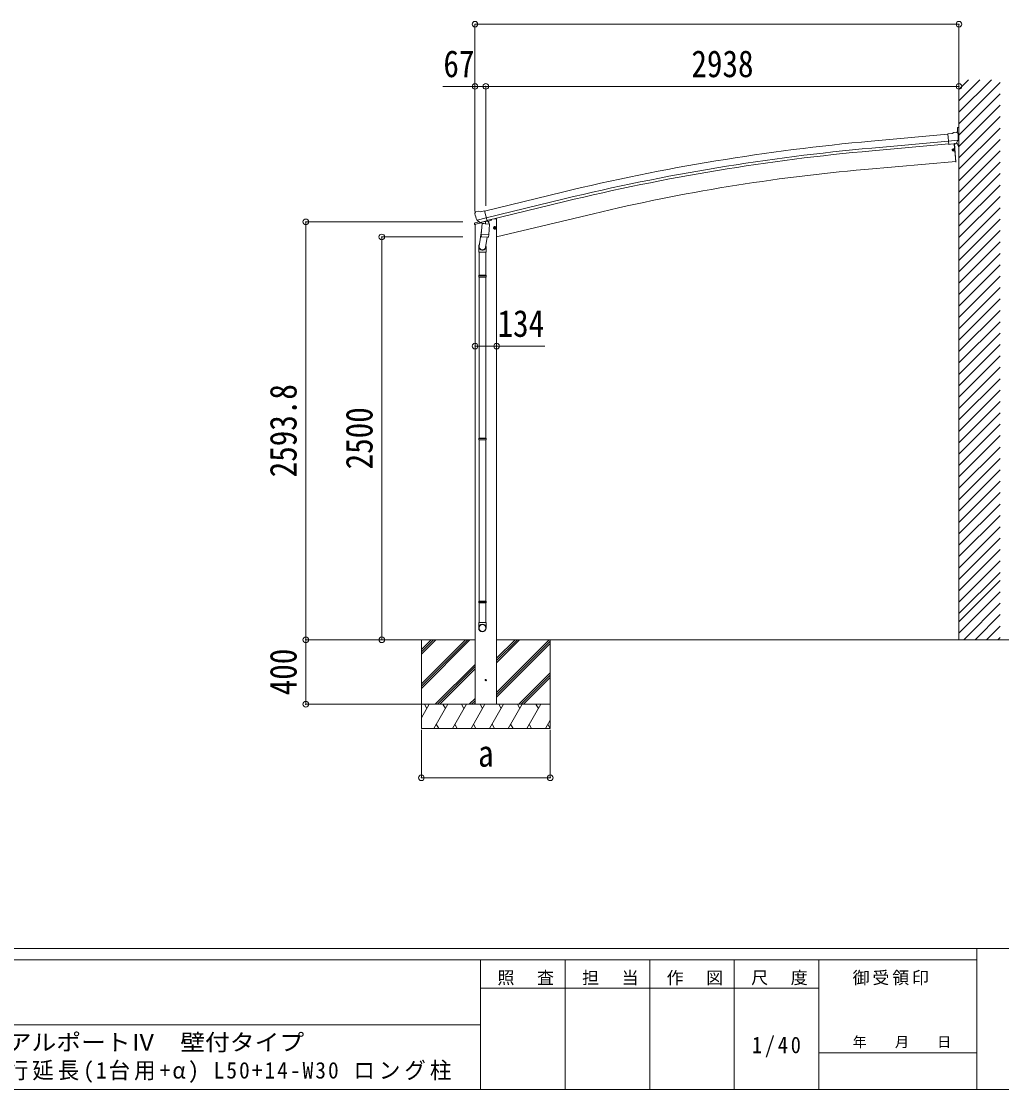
# Model space of a CAD drawing. Units: millimetres at full size. Extents: x -9783 to 9892, y -6828 to 6752.
# Drawn here: x 354 to 6441, y -6828 to -198 of the extents above; entities that cross this region are included whole.
import ezdxf
from ezdxf.enums import TextEntityAlignment as Align

# ---------------------------------------------------------------- set-up
doc = ezdxf.new("R2010")
doc.units = ezdxf.units.MM
doc.header["$LTSCALE"] = 35
doc.header["$PDMODE"] = 32
doc.header["$PDSIZE"] = 35
for name, color, linetype, lineweight in [('0-0_0', 7, 'Continuous', 9), ('0-1_本体', 4, 'Continuous', 9), ('0-2_部品', 7, 'Continuous', 9), ('0-A_寸法', 6, 'Continuous', 9), ('0-E_DET2', 7, 'Continuous', 9), ('F-0_240', 7, 'Continuous', 9)]:
    doc.layers.add(name, color=color, linetype=linetype, lineweight=lineweight)
doc.styles.add('ＭＳ ゴシック', font='')
doc.styles.get('ＭＳ ゴシック').set_extended_font_data('MS Gothic')

msp = doc.modelspace()

# ---------------------------------------------------------------- linework, layer by layer
at = {"layer": '0-0_0'}
for p, q in [((2788.8, -4036.17), (3171.08, -4036.17)), ((2838.08, -4036.17), (2838.08, -4586.17)), ((2838.08, -4309.53), (3111.45, -4036.17)), ((2838.08, -4323.67), (3125.59, -4036.17)), ((2838.08, -4337.82), (3139.73, -4036.17)), ((2838.08, -4097.4), (2899.31, -4036.17)), ((2838.08, -4111.54), (2913.45, -4036.17)), ((2838.08, -4125.68), (2927.6, -4036.17)), ((3305.08, -4036.17), (6490.17, -4036.17)), ((3305.08, -4363.03), (3631.95, -4036.17)), ((3305.08, -4179.18), (3448.1, -4036.17)), ((3305.08, -4150.9), (3419.81, -4036.17)), ((3305.08, -4165.04), (3433.95, -4036.17)), ((3305.08, -4377.17), (3638.08, -4044.17)), ((3638.08, -4036.17), (3638.08, -4586.17)), ((3305.08, -4391.32), (3638.08, -4058.32)), ((2923.58, -4436.17), (3171.08, -4188.66)), ((2937.72, -4436.17), (3171.08, -4202.81)), ((2951.86, -4436.17), (3171.08, -4216.95)), ((3444.08, -4436.17), (3638.08, -4242.16)), ((3458.22, -4436.17), (3638.08, -4256.31)), ((3472.36, -4436.17), (3638.08, -4270.45)), ((3638.08, -4436.17), (2838.08, -4436.17)), ((2838.08, -4520), (2886.49, -4436.17)), ((2871.48, -4462.15), (2856.48, -4436.17)), ((2915.35, -4586.17), (3001.95, -4436.17)), ((2986.95, -4462.15), (2971.95, -4436.17)), ((3030.82, -4586.17), (3117.42, -4436.17)), ((3102.42, -4462.15), (3087.42, -4436.17)), ((3135.71, -4436.17), (3171.08, -4400.8)), ((3146.29, -4586.17), (3232.89, -4436.17)), ((3149.85, -4436.17), (3171.08, -4414.94)), ((3163.99, -4436.17), (3171.08, -4429.08)), ((3217.89, -4462.15), (3202.89, -4436.17)), ((3261.76, -4586.17), (3348.36, -4436.17)), ((3333.36, -4462.15), (3318.36, -4436.17)), ((3377.23, -4586.17), (3463.83, -4436.17)), ((3433.83, -4436.17), (3448.83, -4462.15)), ((3492.7, -4586.17), (3579.3, -4436.17)), ((3564.3, -4462.15), (3549.3, -4436.17)), ((2930.35, -4560.19), (2945.35, -4586.17)), ((3045.82, -4560.19), (3060.82, -4586.17)), ((3161.29, -4560.19), (3176.29, -4586.17)), ((3276.76, -4560.19), (3291.76, -4586.17)), ((3392.23, -4560.19), (3407.23, -4586.17)), ((3507.7, -4560.19), (3522.7, -4586.17)), ((3608.17, -4586.17), (3638.08, -4534.36)), ((3623.17, -4560.19), (3638.17, -4586.17)), ((2838.08, -4586.17), (3638.08, -4586.17))]:
    msp.add_line(p, q, dxfattribs=at)
at = {"layer": '0-1_本体'}
for p, q in [((5630.59, -941.52), (6106.66, -898.8)), ((5634.45, -984.52), (6110.91, -941.77)), ((5635.96, -1001.28), (6112.41, -958.53)), ((6146.29, -958.36), (6155.9, -1068.13)), ((5590.85, -1117.56), (6155.9, -1068.13)), ((3230.91, -1375.17), (3713.89, -1258.08)), ((3240.99, -1417.15), (3724.07, -1300.03)), ((3244.92, -1433.51), (3728.03, -1316.39)), ((3906.85, -1391.82), (3305.08, -1536.29)), ((3171.08, -1458.42), (3171.08, -4436.17)), ((3305.08, -1423.17), (3287.57, -1423.17)), ((3305.08, -1423.17), (3305.08, -4436.17))]:
    msp.add_line(p, q, dxfattribs=at)
for centre, radius, start, end in [((6802.09, -13995.96), 13106.9, 95.12796, 103.62796), ((6802.09, -13995.96), 13063.73, 95.12796, 103.62796), ((6802.09, -13995.96), 13046.9, 95.12796, 103.62796), ((6594.14, -12585.21), 11511.45, 95, 103.50001)]:
    msp.add_arc(centre, radius, start, end, dxfattribs=at)
at = {"layer": '0-2_部品'}
for p, q in [((6166.6, -860.41), (6166.6, -885.07)), ((6133.02, -894.33), (6106.48, -896.89)), ((6112.7, -961.5), (6106.48, -896.89)), ((6133.02, -894.33), (6144.68, -887.46)), ((6159.57, -885.75), (6145.92, -887.06)), ((6166.6, -885.07), (6159.57, -885.75)), ((6168.76, -891.42), (6163.23, -886.87)), ((6169.84, -893.45), (6169.97, -894.79)), ((6169.69, -936.3), (6110.82, -941.97)), ((6122.65, -960.54), (6112.7, -961.5)), ((6138.86, -995.1), (6138.76, -993.86)), ((6148.92, -988.4), (6138.96, -989.28)), ((6140.02, -1001.36), (6139.12, -991.13)), ((6147.08, -955.94), (6146.09, -956.03)), ((6156.23, -957.31), (6148.53, -958.05)), ((6149.74, -986.32), (6148.75, -986.41)), ((6149.92, -988.32), (6148.92, -988.4)), ((6158.61, -955.89), (6169.38, -936.85)), ((6165.13, -954.53), (6159.04, -955.12)), ((6165.13, -954.53), (6172.56, -974.97)), ((6134.45, -996.7), (6144.68, -995.8)), ((6150.14, -1002.35), (6140.18, -1003.22)), ((6140.71, -995.54), (6141.96, -995.44)), ((6151.14, -1002.26), (6150.14, -1002.35)), ((6151.31, -1004.26), (6150.32, -1004.34)), ((3169.46, -1390.75), (3169.73, -1391.9)), ((3173.68, -1382.17), (3169.82, -1388.47)), ((3176.77, -1379.92), (3189.95, -1376.76)), ((3204.51, -1379.44), (3191.25, -1376.74)), ((3204.51, -1379.44), (3230.44, -1373.21)), ((3168.33, -1459.08), (3211.03, -1448.83)), ((3168.33, -1452.19), (3168.33, -1459.08)), ((3196.84, -1442.98), (3170.63, -1449.27)), ((3183.51, -1431.06), (3241.02, -1417.25)), ((3200.36, -1445.97), (3183.98, -1431.47)), ((3203.07, -1446.53), (3210.59, -1444.73)), ((3203.91, -1446.43), (3205.44, -1446.06)), ((3205.44, -1446.06), (3242.14, -1437.25)), ((3207.28, -1446.29), (3207.22, -1447.03)), ((3207.98, -1448.07), (3233.79, -1454.51)), ((3214.9, -1453.42), (3210.22, -1520.25)), ((3260.59, -1456.61), (3214.9, -1453.42)), ((3216.67, -1450.24), (3216.44, -1453.52)), ((3236.19, -1439.07), (3235.17, -1453.68)), ((3242.14, -1437.25), (3243.67, -1436.88)), ((3245.22, -1434.78), (3246.17, -1434.84)), ((3246.17, -1434.84), (3259.48, -1450.16)), ((3250.16, -1439.44), (3269.05, -1434.9)), ((3255.91, -1523.45), (3260.59, -1456.61)), ((3259.48, -1450.16), (3259.04, -1456.5)), ((3272.88, -1426.73), (3272.88, -1430.04)), ((3211.96, -1495.49), (3196.04, -1592.75)), ((3209.36, -1532.72), (3210.24, -1520.25)), ((3255.91, -1523.45), (3210.22, -1520.25)), ((3255.9, -1523.45), (3255.01, -1536.14)), ((3284.46, -1482.11), (3303.91, -1477.44)), ((3289.02, -1474.33), (3286.88, -1481.53)), ((3296.31, -1472.58), (3289.02, -1474.33)), ((3296.52, -1489.5), (3291.85, -1470.05)), ((3301.48, -1478.02), (3296.31, -1472.58)), ((3299.35, -1485.22), (3301.48, -1478.02)), ((3209.76, -1534.08), (3209.76, -1534.08)), ((3211.21, -1534.86), (3252.91, -1537.77)), ((3247.48, -1537.39), (3236.75, -1602.07)), ((3193.89, -1629.91), (3193.89, -1595.55)), ((3239.89, -1629.91), (3193.89, -1629.91)), ((3195.89, -1629.91), (3195.89, -1772.82)), ((3237.89, -1629.91), (3237.89, -1772.82)), ((3239.89, -1595.25), (3239.89, -1629.91)), ((3193.89, -1774.82), (3194.89, -1772.82)), ((3239.89, -1774.82), (3193.89, -1774.82)), ((3239.89, -1782.82), (3193.89, -1782.82)), ((3238.89, -1772.82), (3194.89, -1772.82)), ((3238.89, -1784.82), (3194.89, -1784.82)), ((3195.89, -1784.82), (3195.89, -2784.19)), ((3237.89, -1784.82), (3237.89, -2784.19)), ((3239.89, -1774.82), (3238.89, -1772.82)), ((3239.89, -1782.82), (3238.89, -1784.82)), ((3239.89, -1774.82), (3239.89, -1782.82)), ((3193.89, -2786.19), (3194.89, -2784.19)), ((3238.89, -2784.19), (3194.89, -2784.19)), ((3239.89, -2786.19), (3238.89, -2784.19)), ((3239.89, -2786.19), (3193.89, -2786.19)), ((3239.89, -2794.19), (3193.89, -2794.19)), ((3238.89, -2796.19), (3194.89, -2796.19)), ((3195.89, -2796.19), (3195.89, -3795.57)), ((3237.89, -2796.19), (3237.89, -3795.57)), ((3239.89, -2794.19), (3238.89, -2796.19)), ((3239.89, -2786.19), (3239.89, -2794.19)), ((3193.89, -3797.57), (3194.89, -3795.57)), ((3239.89, -3797.57), (3193.89, -3797.57)), ((3239.89, -3805.57), (3193.89, -3805.57)), ((3238.89, -3795.57), (3194.89, -3795.57)), ((3238.89, -3807.57), (3194.89, -3807.57)), ((3195.89, -3807.57), (3195.89, -3929.12)), ((3237.89, -3807.57), (3237.89, -3929.12)), ((3239.89, -3797.57), (3238.89, -3795.57)), ((3239.89, -3805.57), (3238.89, -3807.57)), ((3239.89, -3797.57), (3239.89, -3805.57)), ((3193.89, -3963.26), (3193.89, -3929.12)), ((3239.89, -3929.12), (3193.89, -3929.12)), ((3239.89, -3963.26), (3239.89, -3929.12))]:
    msp.add_line(p, q, dxfattribs=at)
for points in [[(6174.9, -976.41), (6174.9, -857.76), (6169.25, -857.76)], [(6122.65, -960.54), (6122.93, -960.61), (6148.28, -958.16), (6148.53, -958.05)], [(6138.76, -993.86), (6139.96, -993.76), (6140.06, -995)], [(6146.09, -956.03), (6148.92, -988.4), (6150.14, -1002.35), (6156.16, -1071.09)], [(6147.08, -955.94), (6157.15, -1071), (6156.16, -1071.09)], [(6169.76, -935.67), (6169.48, -936.66), (6169.38, -936.85)], [(6138.32, -995.75), (6137.08, -995.86), (6137.18, -997.06), (6138.42, -996.95)], [(6140.27, -997.39), (6140.38, -998.64), (6139.18, -998.74), (6139.07, -997.5)], [(6141.96, -995.44), (6142.06, -996.64), (6140.82, -996.74)], [(3235.87, -1438.66), (3245.6, -1436.32), (3230.44, -1373.21)], [(3183.24, -1430.48), (3183.83, -1431.32), (3183.98, -1431.47)], [(3235.87, -1438.66), (3235.64, -1438.81), (3210.87, -1444.76), (3210.59, -1444.73)], [(3286.88, -1481.53), (3292.05, -1486.97), (3299.35, -1485.22)], [(3193.89, -1774.82), (3193.89, -1782.82), (3194.89, -1784.82)], [(3193.89, -2786.19), (3193.89, -2794.19), (3194.89, -2796.19)], [(3193.89, -3797.57), (3193.89, -3805.57), (3194.89, -3807.57)]]:
    msp.add_lwpolyline(points, dxfattribs=at)
for centre, radius in [((6139.57, -996.25), 4.74), ((6139.57, -996.25), 2.25), ((6142.22, -998.48), 0.25), ((3294.18, -1479.77), 8.5), ((3294.18, -1479.77), 7.7), ((3294.18, -1479.77), 6.5)]:
    msp.add_circle(centre, radius, dxfattribs=at)
at = {"layer": '0-2_部品', "color": 4}
msp.add_circle((3238.08, -4286.17), 4.5, dxfattribs=at)
at = {"layer": '0-2_部品'}
for centre, radius, start, end in [((6169.25, -860.41), 2.65, 90, 180), ((6146.21, -890.05), 3, 95.5, 120.5), ((6160.05, -890.73), 5, 50.50648, 95.49352), ((5968.5, -914.19), 202.4, 353.9085, 5.5), ((6139.57, -996.25), 7, 95, 275), ((6175.15, -974.02), 2.75, 200, 257.02926), ((6174.6, -976.41), 0.3, 257.08362, 0.08005), ((6138.27, -995.16), 0.6, 275, 5), ((6138.48, -997.55), 0.6, 5, 95), ((6140.66, -994.95), 0.6, 185, 275), ((6140.87, -997.34), 0.6, 95, 185), ((3366.54, -1344.65), 202.4, 193.5, 205.09125), ((3177.94, -1384.79), 5, 103.5, 148.5), ((3190.65, -1379.68), 3, 78.5, 103.5), ((3171.33, -1452.19), 3, 103.5, 180), ((3203.79, -1445.94), 0.5, 248.23754, 283.5), ((3206.78, -1446.25), 0.5, 356, 103.5), ((3208.22, -1447.1), 1, 176, 256), ((3234.15, -1453.54), 1.03, 250.03897, 351.96569), ((3236.79, -1439.15), 0.604, 100.59842, 172.20595), ((3243.55, -1436.4), 0.5, 283.5, 318.76246), ((3267.88, -1430.04), 5, 283.5, 0), ((3211.31, -1532.89), 1.95, 175.04017, 217.47766), ((3211.35, -1532.86), 2, 217.40962, 266), ((3253.04, -1535.78), 2, 266, 349.46843), ((3223.89, -1595.55), 30, 177.45142, 180)]:
    msp.add_arc(centre, radius, start, end, dxfattribs=at)
for centre, major_axis, ratio, start_param, end_param in [((6174.13, -889.37), (-15.38, 3.31), 0.101033, 5.9751426, 5.9753737), ((6166.85, -893.73), (2.72, -1.29), 0.997474, 0.5366567, 1.3225652), ((6155.94, -954.32), (1.64, -2.52), 0.997631, 5.8041905, 5.8929484), ((6155.87, -954.21), (-3.51, 2.14), 0.650902, 2.1145521, 2.1873627), ((6155.99, -954.4), (1.64, -2.52), 0.997631, 5.965759, 6.7621801), ((3172.38, -1390.04), (-1.57, -2.57), 0.99628, 4.712389, 5.4996506), ((3202.35, -1443.71), (-0.73, -2.92), 0.997631, 5.8041905, 6.6006116), ((3202.41, -1443.48), (2.63, 3.16), 0.650902, 4.0958226, 4.1686332), ((3202.37, -1443.61), (-0.73, -2.92), 0.997631, 0.3902369, 0.4789948), ((3216.89, -1595.25), (23, 0), 0.996195, 2.5560258, 6.5663028), ((3216.89, -1595.25), (21, 0), 0.996195, 2.9349147, 5.9512394), ((3216.89, -3961.52), (-23, 0), 0.996195, 3.1415927, 6.2831853), ((3216.89, -3963.26), (-23, 0), 0.996195, 3.1415927, 6.2831853), ((3216.89, -3963.26), (0, -23.43), 0.981806, 4.712389, 7.8539816)]:
    msp.add_ellipse(centre, major_axis=major_axis, ratio=ratio, start_param=start_param, end_param=end_param, dxfattribs=at)
msp.add_ellipse((3216.89, -3963.26), major_axis=(21, 0), ratio=0.996195, dxfattribs=at)
at = {"layer": '0-A_寸法'}
for p, q in [((6175.9, -215.56), (3170.88, -215.56)), ((3170.88, -215.56), (3170.88, -1378.56)), ((6175.9, -215.56), (6175.9, -811.65)), ((3170.88, -601.46), (2970.88, -601.46)), ((3170.88, -601.46), (3170.88, -802.74)), ((3237.88, -601.46), (3170.88, -601.46)), ((6175.9, -601.46), (3237.88, -601.46)), ((3237.88, -601.46), (3237.88, -1343.68)), ((6175.9, -601.46), (6175.9, -802.74)), ((2120.24, -1442.38), (3094.73, -1442.38)), ((2120.24, -4036.17), (2120.24, -1442.38)), ((2591.87, -1536.19), (3094.73, -1536.19)), ((2591.87, -4036.17), (2591.87, -1536.19)), ((3171.08, -2213.29), (3305.08, -2213.29)), ((3305.08, -2213.29), (3605.08, -2213.29)), ((2120.24, -4036.17), (2838.08, -4036.17)), ((2120.24, -4036.17), (2838.08, -4036.17)), ((2120.24, -4036.17), (2120.24, -4436.17)), ((2591.87, -4036.17), (3094.73, -4036.17)), ((2120.24, -4436.17), (2838.08, -4436.17)), ((2838.08, -4892.83), (2838.08, -4594.17)), ((3638.08, -4892.83), (3638.08, -4594.17)), ((2838.08, -4892.83), (3638.08, -4892.83))]:
    msp.add_line(p, q, dxfattribs=at)
for p in [(3170.88, -215.56), (6175.9, -215.56), (3170.88, -601.46), (3237.88, -601.46), (6175.9, -601.46), (2120.24, -1442.38), (2591.87, -1536.19), (3171.08, -2213.29), (3305.08, -2213.29), (2120.24, -4036.17), (2591.87, -4036.17), (2120.24, -4436.17), (2838.08, -4892.83), (3638.08, -4892.83)]:
    msp.add_point(p, dxfattribs=at)
at = {"layer": '0-E_DET2'}
for p, q in [((6175.9, -536.66), (6175.9, -4036.17)), ((6175.9, -762.56), (6376.78, -561.67)), ((6175.9, -691.85), (6306.07, -561.67)), ((6175.9, -621.14), (6235.36, -561.67)), ((6175.9, -833.27), (6431.88, -577.29)), ((6175.9, -903.98), (6431.88, -648)), ((6175.9, -974.69), (6431.88, -718.71)), ((6175.9, -1045.4), (6431.88, -789.42)), ((6175.9, -1116.11), (6431.88, -860.13)), ((6175.9, -1186.82), (6431.88, -930.84)), ((6175.9, -1257.53), (6431.88, -1001.55)), ((6175.9, -1328.24), (6431.88, -1072.26)), ((6175.9, -1398.95), (6431.88, -1142.97)), ((6175.9, -1469.66), (6431.88, -1213.68)), ((6175.9, -1540.37), (6431.88, -1284.39)), ((6175.9, -1611.09), (6431.88, -1355.1)), ((6175.9, -1681.8), (6431.88, -1425.81)), ((6175.9, -1752.51), (6431.88, -1496.53)), ((6175.9, -1823.22), (6431.88, -1567.24)), ((6175.9, -1893.93), (6431.88, -1637.95)), ((6175.9, -1964.64), (6431.88, -1708.66)), ((6175.9, -2035.35), (6431.88, -1779.37)), ((6175.9, -2106.06), (6431.88, -1850.08)), ((6175.9, -2176.77), (6431.88, -1920.79)), ((6175.9, -2247.48), (6431.88, -1991.5)), ((6175.9, -2318.19), (6431.88, -2062.21)), ((6175.9, -2388.9), (6431.88, -2132.92)), ((6175.9, -2459.61), (6431.88, -2203.63)), ((6175.9, -2530.32), (6431.88, -2274.34)), ((6175.9, -2601.03), (6431.88, -2345.05)), ((6175.9, -2671.75), (6431.88, -2415.76)), ((6175.9, -2742.46), (6431.88, -2486.48)), ((6175.9, -2813.17), (6431.88, -2557.19)), ((6175.9, -2883.88), (6431.88, -2627.9)), ((6175.9, -2954.59), (6431.88, -2698.61)), ((6175.9, -3025.3), (6431.88, -2769.32)), ((6175.9, -3096.01), (6431.88, -2840.03)), ((6175.9, -3166.72), (6431.88, -2910.74)), ((6175.9, -3237.43), (6431.88, -2981.45)), ((6175.9, -3308.14), (6431.88, -3052.16)), ((6175.9, -3378.85), (6431.88, -3122.87)), ((6175.9, -3449.56), (6431.88, -3193.58)), ((6175.9, -3520.27), (6431.88, -3264.29)), ((6175.9, -3590.98), (6431.88, -3335)), ((6175.9, -3661.69), (6431.88, -3405.71)), ((6175.9, -3732.41), (6431.88, -3476.42)), ((6175.9, -3803.12), (6431.88, -3547.14)), ((6175.9, -3873.83), (6431.88, -3617.85)), ((6175.9, -3923.83), (6431.88, -3667.85)), ((6175.9, -3994.54), (6431.88, -3738.56)), ((6204.98, -4036.17), (6431.88, -3809.27)), ((6275.69, -4036.17), (6431.88, -3879.98)), ((6346.4, -4036.17), (6431.88, -3950.69)), ((6417.11, -4036.17), (6431.88, -4021.4))]:
    msp.add_line(p, q, dxfattribs=at)
at = {"layer": 'F-0_240', "color": 5}
for p, q in [((-9783.03, -5953.1), (9396.97, -5953.1)), ((6285.75, -5953.1), (6285.75, -6828.1)), ((-9783.03, -6023.1), (6285.75, -6023.1)), ((3205.75, -6023.1), (3205.75, -6828.1)), ((3730.75, -6023.1), (3730.75, -6828.1)), ((4255.75, -6023.1), (4255.75, -6828.1)), ((4780.75, -6023.1), (4780.75, -6828.1)), ((5305.75, -6023.1), (5305.75, -6828.1)), ((3205.75, -6198.1), (5305.75, -6198.1)), ((-3969.25, -6425.6), (3205.75, -6425.6)), ((5305.75, -6600.6), (6285.75, -6600.6)), ((-9783.03, -6828.1), (9396.97, -6828.1))]:
    msp.add_line(p, q, dxfattribs=at)

# ---------------------------------------------------------------- texts
at = {"layer": '0-A_寸法', "color": 7, "style": 'ＭＳ ゴシック', "width": 0.85}
for s, p in [('67', (2974.63, -594.46)), ('2938', (4514.39, -594.46)), ('134', (3310.71, -2206.29)), ('a', (3189.96, -4873.83))]:
    msp.add_text(s, height=166.8, dxfattribs=at).set_placement(p, align=Align.BOTTOM_LEFT)
for s, p in [('2593.8', (2113.24, -3028.03)), ('2500', (2584.87, -2978.68)), ('400', (2113.24, -4380.55))]:
    msp.add_text(s, height=166.8, rotation=90, dxfattribs=at).set_placement(p, align=Align.BOTTOM_LEFT)
at = {"layer": 'F-0_240', "style": 'ＭＳ ゴシック', "width": 1.1}
msp.add_text('リアルポートⅣ\u3000壁付タイプ', height=102.6, dxfattribs=at).set_placement((109.35, -6616.22), align=Align.BOTTOM_LEFT)
at = {"layer": 'F-0_240', "style": 'ＭＳ ゴシック'}
msp.add_text('年\u3000\u3000月\u3000\u3000日', height=64.15, dxfattribs=at).set_placement((5515.76, -6583.1), align=Align.BOTTOM_LEFT)
at = {"layer": 'F-0_240', "attachment_point": 7, "style": 'ＭＳ ゴシック'}
for s, insert, char_height in [('\\T1.17;照\u3000査', (3310.76, -6180.6), 76.98), ('\\T1.17;担\u3000当', (3835.76, -6180.6), 76.98), ('\\T1.17;作\u3000図', (4360.75, -6180.6), 76.98), ('\\T1.17;尺\u3000度', (4885.76, -6180.6), 76.98), ('\\T1.17;御受領印', (5515.75, -6180.6), 76.98), ('\\T1.28;\\W0.9;1/40', (4890.13, -6626.85), 102.6), ('\\T1.19;\\W0.95;奥行延長(1台用+α)\\~L50+14-W30\\~ロング柱', (105.77, -6786.55), 102.6)]:
    msp.add_mtext(s, dxfattribs=dict(at, insert=insert, char_height=char_height))

doc.saveas('drawing.dxf')
